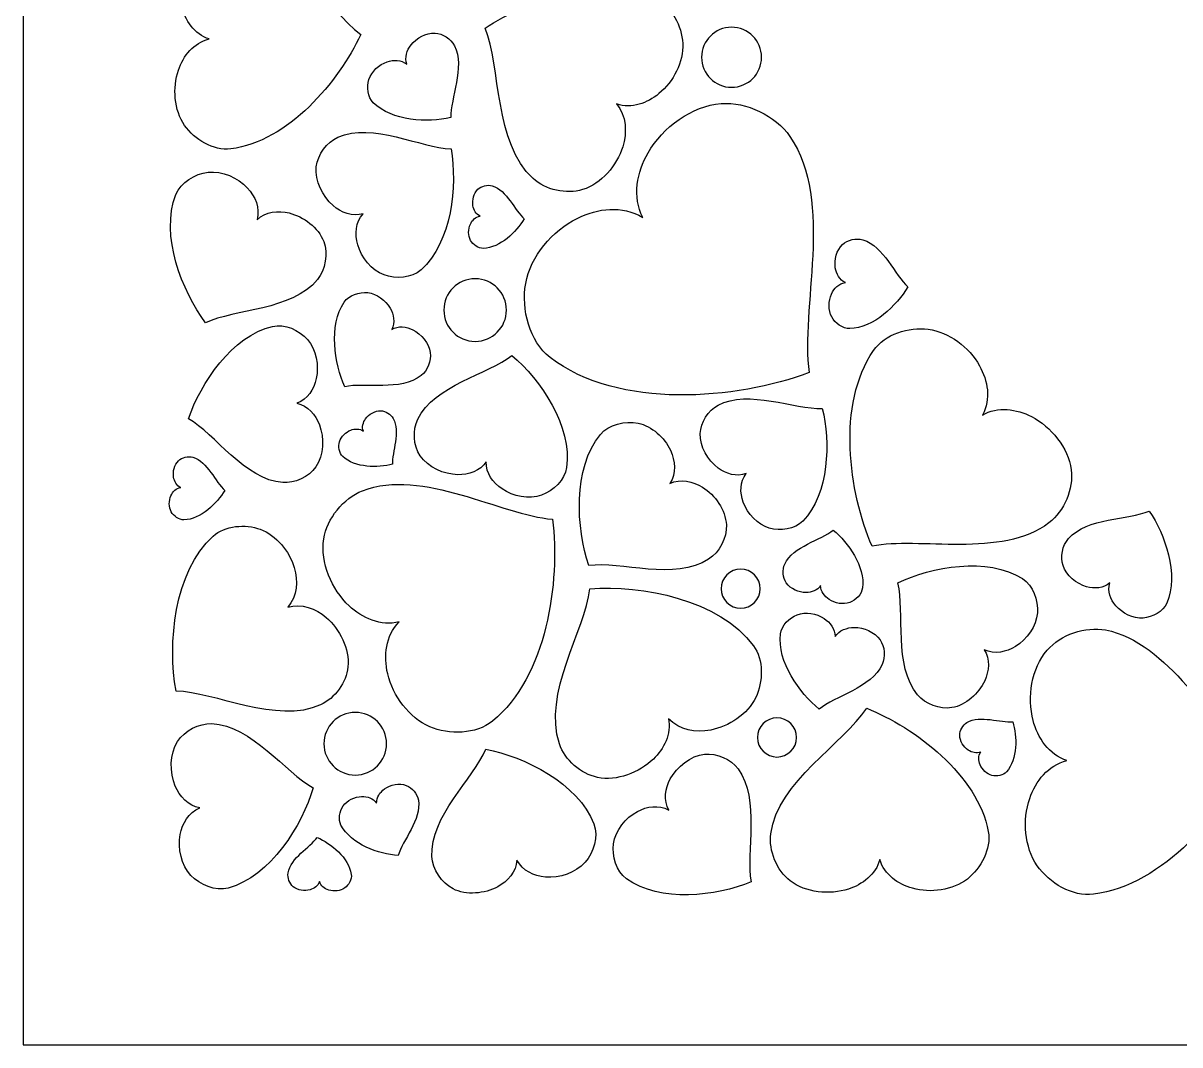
# Model space of a CAD drawing. Header units: millimetres. Extents: x -53 to 54, y -72 to 72.
# Drawn here: x -53.48 to -8.79, y -71.83 to -32.36 of the extents above; entities that cross this region are included whole.
import ezdxf

# ---------------------------------------------------------------- set-up
doc = ezdxf.new("R2010")
doc.units = ezdxf.units.MM
doc.header["$MEASUREMENT"] = 0
doc.layers.add('layer 1', color=7, linetype='Continuous')

msp = doc.modelspace()

# ---------------------------------------------------------------- linework, layer by layer
at = {"layer": 'layer 1', "lineweight": 30}
for points, knots in [([(-53.4818, 0.0166), (-53.4818, 0.0166), (53.7115, 0.0166), (53.7115, 0.0166), (53.7115, 0.0166), (53.7115, 0.0166), (53.7115, -71.8259), (53.7115, -71.8259), (53.7115, -71.8259), (53.7115, -71.8259), (-53.4818, -71.8259), (-53.4818, -71.8259), (-53.4818, -71.8259), (-53.4818, -71.8259), (-53.4818, 0.0166), (-53.4818, 0.0166)], [0, 0, 0, 0, 0.2, 0.2, 0.2, 0.2, 0.4, 0.4, 0.4, 0.4, 0.6, 0.6, 0.6, 0.6, 1, 1, 1, 1]), ([(-46.2964, -32.9752), (-46.9057, -33.1322), (-47.286, -33.6144), (-47.4818, -34.1796), (-47.4818, -34.1796), (-47.7146, -34.8562), (-47.6497, -35.7244), (-47.2433, -36.3114), (-47.2433, -36.3114), (-46.8644, -36.8614), (-46.1243, -37.3048), (-45.4628, -37.2223), (-45.4628, -37.2223), (-43.2498, -36.9453), (-41.282, -34.6219), (-40.4385, -32.8044), (-40.4385, -32.8044), (-41.7435, -31.841), (-43.0692, -29.2132), (-45.0659, -28.8315), (-45.0659, -28.8315), (-45.7094, -28.7087), (-46.4908, -28.9803), (-46.9222, -29.4721), (-46.9222, -29.4721), (-47.4211, -30.0425), (-47.5576, -30.9661), (-47.3699, -31.7006), (-47.3699, -31.7006), (-47.2323, -32.2379), (-46.8616, -32.803), (-46.2964, -32.9752)], [0, 0, 0, 0, 0.1111111, 0.1111111, 0.1111111, 0.1111111, 0.2222222, 0.2222222, 0.2222222, 0.2222222, 0.3333333, 0.3333333, 0.3333333, 0.3333333, 0.4444444, 0.4444444, 0.4444444, 0.4444444, 0.5555556, 0.5555556, 0.5555556, 0.5555556, 0.6666667, 0.6666667, 0.6666667, 0.6666667, 0.7777778, 0.7777778, 0.7777778, 0.7777778, 1, 1, 1, 1]), ([(-30.5594, -35.4859), (-29.9586, -35.6732), (-29.3825, -35.4626), (-28.9182, -35.0848), (-28.9182, -35.0848), (-28.364, -34.6315), (-27.9633, -33.8599), (-27.9989, -33.1459), (-27.9989, -33.1459), (-28.0335, -32.4806), (-28.4289, -31.7129), (-29.0354, -31.4346), (-29.0354, -31.4346), (-31.0638, -30.5071), (-33.9591, -31.4484), (-35.6319, -32.5522), (-35.6319, -32.5522), (-35.0283, -34.0568), (-35.2834, -36.9894), (-33.7841, -38.3632), (-33.7841, -38.3632), (-33.3015, -38.8055), (-32.494, -38.9876), (-31.8685, -38.7946), (-31.8685, -38.7946), (-31.145, -38.5713), (-30.5428, -37.859), (-30.3166, -37.1355), (-30.3166, -37.1355), (-30.1515, -36.6049), (-30.1695, -35.9297), (-30.5594, -35.4859)], [0, 0, 0, 0, 0.1111111, 0.1111111, 0.1111111, 0.1111111, 0.2222222, 0.2222222, 0.2222222, 0.2222222, 0.3333333, 0.3333333, 0.3333333, 0.3333333, 0.4444444, 0.4444444, 0.4444444, 0.4444444, 0.5555556, 0.5555556, 0.5555556, 0.5555556, 0.6666667, 0.6666667, 0.6666667, 0.6666667, 0.7777778, 0.7777778, 0.7777778, 0.7777778, 1, 1, 1, 1]), ([(-24.9534, -33.6821), (-24.9534, -34.3214), (-25.473, -34.841), (-26.1126, -34.841), (-26.1126, -34.841), (-26.7532, -34.841), (-27.2715, -34.3214), (-27.2715, -33.6821), (-27.2715, -33.6821), (-27.2715, -33.0411), (-26.7532, -32.5219), (-26.1126, -32.5219), (-26.1126, -32.5219), (-25.473, -32.5219), (-24.9534, -33.0411), (-24.9534, -33.6821)], [0, 0, 0, 0, 0.2, 0.2, 0.2, 0.2, 0.4, 0.4, 0.4, 0.4, 0.6, 0.6, 0.6, 0.6, 1, 1, 1, 1]), ([(-38.6567, -33.9496), (-38.8828, -33.7746), (-39.1625, -33.7718), (-39.4215, -33.8585), (-39.4215, -33.8585), (-39.7288, -33.9633), (-40.0237, -34.2279), (-40.1228, -34.5394), (-40.1228, -34.5394), (-40.2138, -34.8287), (-40.1683, -35.2185), (-39.9535, -35.4351), (-39.9535, -35.4351), (-39.237, -36.1544), (-37.852, -36.2151), (-36.9616, -36.0108), (-36.9616, -36.0108), (-36.9781, -35.2725), (-36.401, -34.0624), (-36.8212, -33.2369), (-36.8212, -33.2369), (-36.9563, -32.9709), (-37.2717, -32.7642), (-37.5694, -32.7466), (-37.5694, -32.7466), (-37.9141, -32.7272), (-38.2845, -32.9353), (-38.4969, -33.2066), (-38.4969, -33.2066), (-38.6524, -33.4066), (-38.7519, -33.6987), (-38.6567, -33.9496)], [0, 0, 0, 0, 0.1111111, 0.1111111, 0.1111111, 0.1111111, 0.2222222, 0.2222222, 0.2222222, 0.2222222, 0.3333333, 0.3333333, 0.3333333, 0.3333333, 0.4444444, 0.4444444, 0.4444444, 0.4444444, 0.5555556, 0.5555556, 0.5555556, 0.5555556, 0.6666667, 0.6666667, 0.6666667, 0.6666667, 0.7777778, 0.7777778, 0.7777778, 0.7777778, 1, 1, 1, 1]), ([(-29.5409, -39.8653), (-30.3569, -39.3911), (-31.2691, -39.5044), (-32.0738, -39.9027), (-32.0738, -39.9027), (-33.0359, -40.3765), (-33.8818, -41.3702), (-34.0677, -42.4257), (-34.0677, -42.4257), (-34.2413, -43.4111), (-33.9203, -44.6666), (-33.1265, -45.2755), (-33.1265, -45.2755), (-30.4754, -47.3124), (-25.9277, -46.9071), (-23.1112, -45.8572), (-23.1112, -45.8572), (-23.4886, -43.4537), (-22.1311, -39.2536), (-23.8608, -36.7414), (-23.8608, -36.7414), (-24.4175, -35.9339), (-25.5365, -35.3977), (-26.5162, -35.4693), (-26.5162, -35.4693), (-27.6489, -35.5522), (-28.7679, -36.3925), (-29.3412, -37.374), (-29.3412, -37.374), (-29.7614, -38.0933), (-29.9614, -39.0867), (-29.5409, -39.8653)], [0, 0, 0, 0, 0.1111111, 0.1111111, 0.1111111, 0.1111111, 0.2222222, 0.2222222, 0.2222222, 0.2222222, 0.3333333, 0.3333333, 0.3333333, 0.3333333, 0.4444444, 0.4444444, 0.4444444, 0.4444444, 0.5555556, 0.5555556, 0.5555556, 0.5555556, 0.6666667, 0.6666667, 0.6666667, 0.6666667, 0.7777778, 0.7777778, 0.7777778, 0.7777778, 1, 1, 1, 1]), ([(-40.3475, -39.7249), (-40.6439, -40.0678), (-40.6714, -40.5087), (-40.5543, -40.9236), (-40.5543, -40.9236), (-40.4149, -41.4196), (-40.0209, -41.9061), (-39.5386, -42.0881), (-39.5386, -42.0881), (-39.0895, -42.2575), (-38.4693, -42.2162), (-38.1109, -41.8952), (-38.1109, -41.8952), (-36.915, -40.8245), (-36.704, -38.6415), (-36.9506, -37.2194), (-36.9506, -37.2194), (-38.1194, -37.1852), (-39.9824, -36.1735), (-41.3205, -36.7675), (-41.3205, -36.7675), (-41.7519, -36.9577), (-42.1033, -37.4399), (-42.1555, -37.9084), (-42.1555, -37.9084), (-42.2176, -38.4499), (-41.9184, -39.0535), (-41.5064, -39.4106), (-41.5064, -39.4106), (-41.2048, -39.6723), (-40.7529, -39.8543), (-40.3475, -39.7249)], [0, 0, 0, 0, 0.1111111, 0.1111111, 0.1111111, 0.1111111, 0.2222222, 0.2222222, 0.2222222, 0.2222222, 0.3333333, 0.3333333, 0.3333333, 0.3333333, 0.4444444, 0.4444444, 0.4444444, 0.4444444, 0.5555556, 0.5555556, 0.5555556, 0.5555556, 0.6666667, 0.6666667, 0.6666667, 0.6666667, 0.7777778, 0.7777778, 0.7777778, 0.7777778, 1, 1, 1, 1]), ([(-44.4405, -39.9549), (-44.3272, -39.492), (-44.5121, -39.0634), (-44.8207, -38.7297), (-44.8207, -38.7297), (-45.1887, -38.3303), (-45.7937, -38.0615), (-46.3324, -38.1222), (-46.3324, -38.1222), (-46.8369, -38.1772), (-47.4003, -38.5134), (-47.5823, -38.9862), (-47.5823, -38.9862), (-48.194, -40.5666), (-47.3466, -42.7178), (-46.4329, -43.9374), (-46.4329, -43.9374), (-45.3196, -43.4096), (-43.0844, -43.4689), (-42.11, -42.2702), (-42.11, -42.2702), (-41.7971, -41.8828), (-41.6965, -41.2626), (-41.8715, -40.797), (-41.8715, -40.797), (-42.0744, -40.2579), (-42.642, -39.8349), (-43.2015, -39.6959), (-43.2015, -39.6959), (-43.6107, -39.5954), (-44.1219, -39.6395), (-44.4405, -39.9549)], [0, 0, 0, 0, 0.1111111, 0.1111111, 0.1111111, 0.1111111, 0.2222222, 0.2222222, 0.2222222, 0.2222222, 0.3333333, 0.3333333, 0.3333333, 0.3333333, 0.4444444, 0.4444444, 0.4444444, 0.4444444, 0.5555556, 0.5555556, 0.5555556, 0.5555556, 0.6666667, 0.6666667, 0.6666667, 0.6666667, 0.7777778, 0.7777778, 0.7777778, 0.7777778, 1, 1, 1, 1]), ([(-35.8288, -39.8131), (-36.0094, -39.842), (-36.1336, -39.9715), (-36.2052, -40.1299), (-36.2052, -40.1299), (-36.2906, -40.3186), (-36.2962, -40.5708), (-36.1943, -40.7529), (-36.1943, -40.7529), (-36.1004, -40.9222), (-35.8979, -41.0711), (-35.7036, -41.0644), (-35.7036, -41.0644), (-35.0559, -41.045), (-34.4233, -40.4262), (-34.1298, -39.9231), (-34.1298, -39.9231), (-34.4812, -39.6092), (-34.7927, -38.8126), (-35.3603, -38.6471), (-35.3603, -38.6471), (-35.5423, -38.5949), (-35.7766, -38.6514), (-35.9145, -38.7823), (-35.9145, -38.7823), (-36.0743, -38.9339), (-36.1389, -39.1971), (-36.1047, -39.4148), (-36.1047, -39.4148), (-36.0796, -39.5746), (-35.9875, -39.7482), (-35.8288, -39.8131)], [0, 0, 0, 0, 0.1111111, 0.1111111, 0.1111111, 0.1111111, 0.2222222, 0.2222222, 0.2222222, 0.2222222, 0.3333333, 0.3333333, 0.3333333, 0.3333333, 0.4444444, 0.4444444, 0.4444444, 0.4444444, 0.5555556, 0.5555556, 0.5555556, 0.5555556, 0.6666667, 0.6666667, 0.6666667, 0.6666667, 0.7777778, 0.7777778, 0.7777778, 0.7777778, 1, 1, 1, 1]), ([(-21.7166, -42.3816), (-21.9727, -42.4201), (-22.1491, -42.6021), (-22.2525, -42.8269), (-22.2525, -42.8269), (-22.3767, -43.0943), (-22.3862, -43.4537), (-22.2444, -43.7116), (-22.2444, -43.7116), (-22.1107, -43.9526), (-21.8253, -44.1663), (-21.5498, -44.1593), (-21.5498, -44.1593), (-20.6304, -44.1374), (-19.7266, -43.265), (-19.3036, -42.5538), (-19.3036, -42.5538), (-19.7996, -42.1047), (-20.235, -40.9705), (-21.04, -40.7306), (-21.04, -40.7306), (-21.2989, -40.6537), (-21.6309, -40.7321), (-21.8281, -40.9169), (-21.8281, -40.9169), (-22.0567, -41.1303), (-22.1505, -41.5039), (-22.105, -41.8126), (-22.105, -41.8126), (-22.0705, -42.0398), (-21.941, -42.2864), (-21.7166, -42.3816)], [0, 0, 0, 0, 0.1111111, 0.1111111, 0.1111111, 0.1111111, 0.2222222, 0.2222222, 0.2222222, 0.2222222, 0.3333333, 0.3333333, 0.3333333, 0.3333333, 0.4444444, 0.4444444, 0.4444444, 0.4444444, 0.5555556, 0.5555556, 0.5555556, 0.5555556, 0.6666667, 0.6666667, 0.6666667, 0.6666667, 0.7777778, 0.7777778, 0.7777778, 0.7777778, 1, 1, 1, 1]), ([(-34.8107, -43.4456), (-34.8107, -44.1138), (-35.3508, -44.6553), (-36.0193, -44.6553), (-36.0193, -44.6553), (-36.6875, -44.6553), (-37.229, -44.1138), (-37.229, -43.4456), (-37.229, -43.4456), (-37.229, -42.7771), (-36.6875, -42.2356), (-36.0193, -42.2356), (-36.0193, -42.2356), (-35.3508, -42.2356), (-34.8107, -42.7771), (-34.8107, -43.4456)], [0, 0, 0, 0, 0.2, 0.2, 0.2, 0.2, 0.4, 0.4, 0.4, 0.4, 0.6, 0.6, 0.6, 0.6, 1, 1, 1, 1]), ([(-39.2437, -44.1939), (-39.1061, -43.918), (-39.1611, -43.6245), (-39.3072, -43.3698), (-39.3072, -43.3698), (-39.4808, -43.0678), (-39.8212, -42.8131), (-40.1683, -42.7729), (-40.1683, -42.7729), (-40.4922, -42.7372), (-40.8947, -42.8667), (-41.0764, -43.1384), (-41.0764, -43.1384), (-41.6842, -44.0422), (-41.4595, -45.5125), (-41.0601, -46.4068), (-41.0601, -46.4068), (-40.2868, -46.2361), (-38.8923, -46.5917), (-38.1109, -45.9768), (-38.1109, -45.9768), (-37.8587, -45.78), (-37.7073, -45.405), (-37.7514, -45.0882), (-37.7514, -45.0882), (-37.8008, -44.7202), (-38.0972, -44.3741), (-38.4281, -44.2076), (-38.4281, -44.2076), (-38.6704, -44.0849), (-38.9985, -44.0408), (-39.2437, -44.1939)], [0, 0, 0, 0, 0.1111111, 0.1111111, 0.1111111, 0.1111111, 0.2222222, 0.2222222, 0.2222222, 0.2222222, 0.3333333, 0.3333333, 0.3333333, 0.3333333, 0.4444444, 0.4444444, 0.4444444, 0.4444444, 0.5555556, 0.5555556, 0.5555556, 0.5555556, 0.6666667, 0.6666667, 0.6666667, 0.6666667, 0.7777778, 0.7777778, 0.7777778, 0.7777778, 1, 1, 1, 1]), ([(-42.9094, -47.0464), (-42.4864, -46.8838), (-42.2532, -46.5088), (-42.1583, -46.0886), (-42.1583, -46.0886), (-42.0465, -45.5856), (-42.1626, -44.9696), (-42.5002, -44.5809), (-42.5002, -44.5809), (-42.8156, -44.22), (-43.3821, -43.961), (-43.8492, -44.0739), (-43.8492, -44.0739), (-45.4106, -44.45), (-46.6316, -46.2717), (-47.0877, -47.6416), (-47.0877, -47.6416), (-46.0759, -48.2258), (-44.9142, -49.9995), (-43.4551, -50.111), (-43.4551, -50.111), (-42.9852, -50.147), (-42.4462, -49.8905), (-42.1788, -49.5021), (-42.1788, -49.5021), (-41.8676, -49.0541), (-41.844, -48.3817), (-42.0384, -47.8719), (-42.0384, -47.8719), (-42.1802, -47.4983), (-42.4917, -47.1233), (-42.9094, -47.0464)], [0, 0, 0, 0, 0.1111111, 0.1111111, 0.1111111, 0.1111111, 0.2222222, 0.2222222, 0.2222222, 0.2222222, 0.3333333, 0.3333333, 0.3333333, 0.3333333, 0.4444444, 0.4444444, 0.4444444, 0.4444444, 0.5555556, 0.5555556, 0.5555556, 0.5555556, 0.6666667, 0.6666667, 0.6666667, 0.6666667, 0.7777778, 0.7777778, 0.7777778, 0.7777778, 1, 1, 1, 1]), ([(-16.4165, -47.4997), (-16.0898, -46.8686), (-16.2098, -46.1849), (-16.5393, -45.5937), (-16.5393, -45.5937), (-16.9333, -44.8871), (-17.7133, -44.2874), (-18.5152, -44.1868), (-18.5152, -44.1868), (-19.2634, -44.0933), (-20.1979, -44.3812), (-20.6265, -45.0028), (-20.6265, -45.0028), (-22.0609, -47.0768), (-21.5843, -50.486), (-20.6872, -52.5681), (-20.6872, -52.5681), (-18.8916, -52.1935), (-15.6764, -53.0574), (-13.8507, -51.6615), (-13.8507, -51.6615), (-13.2623, -51.2106), (-12.8997, -50.3481), (-12.9907, -49.6136), (-12.9907, -49.6136), (-13.0969, -48.7634), (-13.7721, -47.9517), (-14.5312, -47.5562), (-14.5312, -47.5562), (-15.0893, -47.2669), (-15.8461, -47.1537), (-16.4165, -47.4997)], [0, 0, 0, 0, 0.1111111, 0.1111111, 0.1111111, 0.1111111, 0.2222222, 0.2222222, 0.2222222, 0.2222222, 0.3333333, 0.3333333, 0.3333333, 0.3333333, 0.4444444, 0.4444444, 0.4444444, 0.4444444, 0.5555556, 0.5555556, 0.5555556, 0.5555556, 0.6666667, 0.6666667, 0.6666667, 0.6666667, 0.7777778, 0.7777778, 0.7777778, 0.7777778, 1, 1, 1, 1]), ([(-35.5935, -49.3021), (-35.5988, -49.7554), (-35.337, -50.1096), (-34.9814, -50.3537), (-34.9814, -50.3537), (-34.5556, -50.6444), (-33.9411, -50.7644), (-33.4546, -50.5933), (-33.4546, -50.5933), (-33.0013, -50.4349), (-32.5518, -50.0048), (-32.4845, -49.5296), (-32.4845, -49.5296), (-32.2559, -47.9393), (-33.4959, -46.1313), (-34.5997, -45.1996), (-34.5997, -45.1996), (-35.5162, -45.9232), (-37.5941, -46.3448), (-38.2379, -47.6596), (-38.2379, -47.6596), (-38.4457, -48.0839), (-38.4058, -48.678), (-38.1455, -49.0721), (-38.1455, -49.0721), (-37.8435, -49.5254), (-37.229, -49.797), (-36.6832, -49.8051), (-36.6832, -49.8051), (-36.2825, -49.8122), (-35.8193, -49.6619), (-35.5935, -49.3021)], [0, 0, 0, 0, 0.1111111, 0.1111111, 0.1111111, 0.1111111, 0.2222222, 0.2222222, 0.2222222, 0.2222222, 0.3333333, 0.3333333, 0.3333333, 0.3333333, 0.4444444, 0.4444444, 0.4444444, 0.4444444, 0.5555556, 0.5555556, 0.5555556, 0.5555556, 0.6666667, 0.6666667, 0.6666667, 0.6666667, 0.7777778, 0.7777778, 0.7777778, 0.7777778, 1, 1, 1, 1]), ([(-25.5503, -49.7596), (-25.7983, -50.093), (-25.794, -50.4984), (-25.6603, -50.8691), (-25.6603, -50.8691), (-25.4991, -51.314), (-25.1065, -51.7331), (-24.6546, -51.8668), (-24.6546, -51.8668), (-24.2312, -51.992), (-23.6664, -51.9137), (-23.3606, -51.5966), (-23.3606, -51.5966), (-22.3379, -50.5368), (-22.2909, -48.5263), (-22.6109, -47.2433), (-22.6109, -47.2433), (-23.6816, -47.2888), (-25.4522, -46.4883), (-26.6361, -47.1195), (-26.6361, -47.1195), (-27.0178, -47.3234), (-27.3071, -47.7862), (-27.3237, -48.2191), (-27.3237, -48.2191), (-27.3445, -48.7179), (-27.0316, -49.2499), (-26.6305, -49.5487), (-26.6305, -49.5487), (-26.337, -49.7681), (-25.9126, -49.9043), (-25.5503, -49.7596)], [0, 0, 0, 0, 0.1111111, 0.1111111, 0.1111111, 0.1111111, 0.2222222, 0.2222222, 0.2222222, 0.2222222, 0.3333333, 0.3333333, 0.3333333, 0.3333333, 0.4444444, 0.4444444, 0.4444444, 0.4444444, 0.5555556, 0.5555556, 0.5555556, 0.5555556, 0.6666667, 0.6666667, 0.6666667, 0.6666667, 0.7777778, 0.7777778, 0.7777778, 0.7777778, 1, 1, 1, 1]), ([(-40.338, -48.1238), (-40.4869, -48.018), (-40.6647, -48.0219), (-40.827, -48.0839), (-40.827, -48.0839), (-41.0213, -48.157), (-41.2034, -48.3319), (-41.2598, -48.532), (-41.2598, -48.532), (-41.312, -48.7193), (-41.2736, -48.9673), (-41.1332, -49.0996), (-41.1332, -49.0996), (-40.6604, -49.5434), (-39.7757, -49.5515), (-39.2119, -49.4026), (-39.2119, -49.4026), (-39.2384, -48.9313), (-38.898, -48.1474), (-39.183, -47.6306), (-39.183, -47.6306), (-39.2754, -47.4638), (-39.4808, -47.3385), (-39.6709, -47.3343), (-39.6709, -47.3343), (-39.8914, -47.3286), (-40.1228, -47.4694), (-40.2526, -47.6472), (-40.2526, -47.6472), (-40.3475, -47.7781), (-40.404, -47.9668), (-40.338, -48.1238)], [0, 0, 0, 0, 0.1111111, 0.1111111, 0.1111111, 0.1111111, 0.2222222, 0.2222222, 0.2222222, 0.2222222, 0.3333333, 0.3333333, 0.3333333, 0.3333333, 0.4444444, 0.4444444, 0.4444444, 0.4444444, 0.5555556, 0.5555556, 0.5555556, 0.5555556, 0.6666667, 0.6666667, 0.6666667, 0.6666667, 0.7777778, 0.7777778, 0.7777778, 0.7777778, 1, 1, 1, 1]), ([(-28.4949, -50.1456), (-28.243, -49.7402), (-28.2871, -49.276), (-28.4758, -48.8625), (-28.4758, -48.8625), (-28.7016, -48.3693), (-29.1923, -47.9255), (-29.7243, -47.8151), (-29.7243, -47.8151), (-30.2203, -47.7132), (-30.861, -47.8568), (-31.1809, -48.2494), (-31.1809, -48.2494), (-32.253, -49.5614), (-32.1151, -51.8707), (-31.6258, -53.3121), (-31.6258, -53.3121), (-30.4038, -53.1565), (-28.2966, -53.9076), (-26.9984, -53.0698), (-26.9984, -53.0698), (-26.5811, -52.7995), (-26.2929, -52.24), (-26.3151, -51.744), (-26.3151, -51.744), (-26.3398, -51.1693), (-26.749, -50.5894), (-27.2369, -50.2846), (-27.2369, -50.2846), (-27.5953, -50.0616), (-28.0956, -49.9445), (-28.4949, -50.1456)], [0, 0, 0, 0, 0.1111111, 0.1111111, 0.1111111, 0.1111111, 0.2222222, 0.2222222, 0.2222222, 0.2222222, 0.3333333, 0.3333333, 0.3333333, 0.3333333, 0.4444444, 0.4444444, 0.4444444, 0.4444444, 0.5555556, 0.5555556, 0.5555556, 0.5555556, 0.6666667, 0.6666667, 0.6666667, 0.6666667, 0.7777778, 0.7777778, 0.7777778, 0.7777778, 1, 1, 1, 1]), ([(-47.395, -50.2983), (-47.5752, -50.3273), (-47.698, -50.4557), (-47.771, -50.6141), (-47.771, -50.6141), (-47.8564, -50.8042), (-47.862, -51.0565), (-47.7601, -51.2381), (-47.7601, -51.2381), (-47.6648, -51.4064), (-47.4638, -51.5553), (-47.2694, -51.5496), (-47.2694, -51.5496), (-46.6217, -51.5306), (-45.9891, -50.9118), (-45.6942, -50.4088), (-45.6942, -50.4088), (-46.0456, -50.0944), (-46.3585, -49.2979), (-46.9251, -49.1328), (-46.9251, -49.1328), (-47.1082, -49.0802), (-47.3424, -49.1366), (-47.4803, -49.2679), (-47.4803, -49.2679), (-47.6401, -49.4192), (-47.7051, -49.6824), (-47.6705, -49.9004), (-47.6705, -49.9004), (-47.6458, -50.0588), (-47.5534, -50.2324), (-47.395, -50.2983)], [0, 0, 0, 0, 0.1111111, 0.1111111, 0.1111111, 0.1111111, 0.2222222, 0.2222222, 0.2222222, 0.2222222, 0.3333333, 0.3333333, 0.3333333, 0.3333333, 0.4444444, 0.4444444, 0.4444444, 0.4444444, 0.5555556, 0.5555556, 0.5555556, 0.5555556, 0.6666667, 0.6666667, 0.6666667, 0.6666667, 0.7777778, 0.7777778, 0.7777778, 0.7777778, 1, 1, 1, 1]), ([(-38.9572, -55.4895), (-39.4822, -56.0461), (-39.5622, -56.7877), (-39.3982, -57.4975), (-39.3982, -57.4975), (-39.201, -58.3448), (-38.5727, -59.1964), (-37.7733, -59.5397), (-37.7733, -59.5397), (-37.0279, -59.8593), (-35.9763, -59.8385), (-35.3494, -59.3245), (-35.3494, -59.3245), (-33.2479, -57.6075), (-32.7258, -53.9408), (-33.033, -51.5221), (-33.033, -51.5221), (-35.0008, -51.3747), (-38.0668, -49.524), (-40.3708, -50.4239), (-40.3708, -50.4239), (-41.1123, -50.7146), (-41.7435, -51.4988), (-41.8691, -52.2855), (-41.8691, -52.2855), (-42.0137, -53.1964), (-41.5561, -54.2357), (-40.889, -54.8707), (-40.889, -54.8707), (-40.3987, -55.3353), (-39.6504, -55.6771), (-38.9572, -55.4895)], [0, 0, 0, 0, 0.1111111, 0.1111111, 0.1111111, 0.1111111, 0.2222222, 0.2222222, 0.2222222, 0.2222222, 0.3333333, 0.3333333, 0.3333333, 0.3333333, 0.4444444, 0.4444444, 0.4444444, 0.4444444, 0.5555556, 0.5555556, 0.5555556, 0.5555556, 0.6666667, 0.6666667, 0.6666667, 0.6666667, 0.7777778, 0.7777778, 0.7777778, 0.7777778, 1, 1, 1, 1]), ([(-11.5065, -53.9834), (-11.6018, -54.3101), (-11.4818, -54.6199), (-11.2709, -54.8654), (-11.2709, -54.8654), (-11.0215, -55.1603), (-10.5999, -55.3685), (-10.214, -55.3406), (-10.214, -55.3406), (-9.8545, -55.3145), (-9.4449, -55.0912), (-9.3017, -54.7606), (-9.3017, -54.7606), (-8.8237, -53.6554), (-9.3652, -52.1024), (-9.9797, -51.2106), (-9.9797, -51.2106), (-10.7858, -51.5539), (-12.3733, -51.4491), (-13.0983, -52.2746), (-13.0983, -52.2746), (-13.3325, -52.5392), (-13.4207, -52.9787), (-13.3092, -53.3135), (-13.3092, -53.3135), (-13.1808, -53.7023), (-12.7882, -54.0191), (-12.3955, -54.1337), (-12.3955, -54.1337), (-12.1073, -54.2177), (-11.7422, -54.1997), (-11.5065, -53.9834)], [0, 0, 0, 0, 0.1111111, 0.1111111, 0.1111111, 0.1111111, 0.2222222, 0.2222222, 0.2222222, 0.2222222, 0.3333333, 0.3333333, 0.3333333, 0.3333333, 0.4444444, 0.4444444, 0.4444444, 0.4444444, 0.5555556, 0.5555556, 0.5555556, 0.5555556, 0.6666667, 0.6666667, 0.6666667, 0.6666667, 0.7777778, 0.7777778, 0.7777778, 0.7777778, 1, 1, 1, 1]), ([(-43.2622, -54.9247), (-42.8872, -54.4837), (-42.8582, -53.9199), (-43.0114, -53.3908), (-43.0114, -53.3908), (-43.1944, -52.7583), (-43.7031, -52.1409), (-44.3205, -51.9137), (-44.3205, -51.9137), (-44.8966, -51.7027), (-45.6889, -51.762), (-46.1423, -52.1755), (-46.1423, -52.1755), (-47.6596, -53.5576), (-47.9047, -56.3467), (-47.5738, -58.1614), (-47.5738, -58.1614), (-46.083, -58.1931), (-43.6922, -59.4653), (-41.9886, -58.692), (-41.9886, -58.692), (-41.4404, -58.444), (-40.9952, -57.8252), (-40.9331, -57.2258), (-40.9331, -57.2258), (-40.8615, -56.5326), (-41.2475, -55.7664), (-41.778, -55.3145), (-41.778, -55.3145), (-42.1679, -54.9825), (-42.7468, -54.755), (-43.2622, -54.9247)], [0, 0, 0, 0, 0.1111111, 0.1111111, 0.1111111, 0.1111111, 0.2222222, 0.2222222, 0.2222222, 0.2222222, 0.3333333, 0.3333333, 0.3333333, 0.3333333, 0.4444444, 0.4444444, 0.4444444, 0.4444444, 0.5555556, 0.5555556, 0.5555556, 0.5555556, 0.6666667, 0.6666667, 0.6666667, 0.6666667, 0.7777778, 0.7777778, 0.7777778, 0.7777778, 1, 1, 1, 1]), ([(-22.6716, -54.0854), (-22.6702, -54.3211), (-22.5308, -54.5027), (-22.3449, -54.6269), (-22.3449, -54.6269), (-22.1216, -54.7744), (-21.8006, -54.8322), (-21.5498, -54.7398), (-21.5498, -54.7398), (-21.3155, -54.653), (-21.0855, -54.4258), (-21.0538, -54.1789), (-21.0538, -54.1789), (-20.9476, -53.3509), (-21.6076, -52.4206), (-22.1879, -51.9465), (-22.1879, -51.9465), (-22.6578, -52.3296), (-23.7338, -52.5653), (-24.0577, -53.2543), (-24.0577, -53.2543), (-24.1624, -53.4747), (-24.1377, -53.7834), (-23.9984, -53.9863), (-23.9984, -53.9863), (-23.8386, -54.2205), (-23.5161, -54.3553), (-23.2336, -54.3553), (-23.2336, -54.3553), (-23.0258, -54.3553), (-22.7859, -54.2741), (-22.6716, -54.0854)], [0, 0, 0, 0, 0.1111111, 0.1111111, 0.1111111, 0.1111111, 0.2222222, 0.2222222, 0.2222222, 0.2222222, 0.3333333, 0.3333333, 0.3333333, 0.3333333, 0.4444444, 0.4444444, 0.4444444, 0.4444444, 0.5555556, 0.5555556, 0.5555556, 0.5555556, 0.6666667, 0.6666667, 0.6666667, 0.6666667, 0.7777778, 0.7777778, 0.7777778, 0.7777778, 1, 1, 1, 1]), ([(-16.3505, -56.5644), (-15.9399, -56.7559), (-15.5084, -56.661), (-15.1405, -56.4349), (-15.1405, -56.4349), (-14.7023, -56.1647), (-14.3411, -55.6521), (-14.2998, -55.1395), (-14.2998, -55.1395), (-14.26, -54.6601), (-14.4695, -54.0745), (-14.8759, -53.818), (-14.8759, -53.818), (-16.2348, -52.9622), (-18.3913, -53.3576), (-19.6906, -53.9849), (-19.6906, -53.9849), (-19.4042, -55.1176), (-19.8656, -57.186), (-18.9286, -58.3103), (-18.9286, -58.3103), (-18.627, -58.6729), (-18.0675, -58.8797), (-17.6018, -58.801), (-17.6018, -58.801), (-17.0642, -58.7114), (-16.5654, -58.2595), (-16.3354, -57.7659), (-16.3354, -57.7659), (-16.1657, -57.4022), (-16.1149, -56.9186), (-16.3505, -56.5644)], [0, 0, 0, 0, 0.1111111, 0.1111111, 0.1111111, 0.1111111, 0.2222222, 0.2222222, 0.2222222, 0.2222222, 0.3333333, 0.3333333, 0.3333333, 0.3333333, 0.4444444, 0.4444444, 0.4444444, 0.4444444, 0.5555556, 0.5555556, 0.5555556, 0.5555556, 0.6666667, 0.6666667, 0.6666667, 0.6666667, 0.7777778, 0.7777778, 0.7777778, 0.7777778, 1, 1, 1, 1]), ([(-25.0059, -54.2068), (-25.0059, -54.6241), (-25.3449, -54.9631), (-25.7623, -54.9631), (-25.7623, -54.9631), (-26.18, -54.9631), (-26.5176, -54.6241), (-26.5176, -54.2068), (-26.5176, -54.2068), (-26.5176, -53.7891), (-26.18, -53.4515), (-25.7623, -53.4515), (-25.7623, -53.4515), (-25.3449, -53.4515), (-25.0059, -53.7891), (-25.0059, -54.2068)], [0, 0, 0, 0, 0.2, 0.2, 0.2, 0.2, 0.4, 0.4, 0.4, 0.4, 0.6, 0.6, 0.6, 0.6, 1, 1, 1, 1]), ([(-28.5517, -59.2282), (-28.1146, -59.6801), (-27.5085, -59.7739), (-26.9201, -59.6649), (-26.9201, -59.6649), (-26.217, -59.5355), (-25.4938, -59.0532), (-25.1809, -58.4098), (-25.1809, -58.4098), (-24.8902, -57.8086), (-24.868, -56.9461), (-25.2663, -56.4102), (-25.2663, -56.4102), (-26.5962, -54.6199), (-29.5864, -54.0522), (-31.5845, -54.2135), (-31.5845, -54.2135), (-31.7803, -55.8232), (-33.4161, -58.2718), (-32.7642, -60.1969), (-32.7642, -60.1969), (-32.5547, -60.8171), (-31.9334, -61.3643), (-31.2924, -61.4966), (-31.2924, -61.4966), (-30.5512, -61.6507), (-29.6802, -61.3145), (-29.1331, -60.7896), (-29.1331, -60.7896), (-28.732, -60.4051), (-28.4233, -59.8043), (-28.5517, -59.2282)], [0, 0, 0, 0, 0.1111111, 0.1111111, 0.1111111, 0.1111111, 0.2222222, 0.2222222, 0.2222222, 0.2222222, 0.3333333, 0.3333333, 0.3333333, 0.3333333, 0.4444444, 0.4444444, 0.4444444, 0.4444444, 0.5555556, 0.5555556, 0.5555556, 0.5555556, 0.6666667, 0.6666667, 0.6666667, 0.6666667, 0.7777778, 0.7777778, 0.7777778, 0.7777778, 1, 1, 1, 1]), ([(-22.1121, -56.0599), (-22.1135, -55.7526), (-22.2966, -55.5145), (-22.5418, -55.3543), (-22.5418, -55.3543), (-22.8342, -55.1628), (-23.253, -55.0898), (-23.5796, -55.2125), (-23.5796, -55.2125), (-23.8855, -55.3268), (-24.1847, -55.6246), (-24.2245, -55.9484), (-24.2245, -55.9484), (-24.3568, -57.03), (-23.4915, -58.2401), (-22.7295, -58.856), (-22.7295, -58.856), (-22.1174, -58.353), (-20.7133, -58.039), (-20.2942, -57.1376), (-20.2942, -57.1376), (-20.1605, -56.8469), (-20.1951, -56.4444), (-20.3771, -56.1813), (-20.3771, -56.1813), (-20.5877, -55.8768), (-21.0097, -55.7018), (-21.379, -55.7032), (-21.379, -55.7032), (-21.6503, -55.7047), (-21.9632, -55.8119), (-22.1121, -56.0599)], [0, 0, 0, 0, 0.1111111, 0.1111111, 0.1111111, 0.1111111, 0.2222222, 0.2222222, 0.2222222, 0.2222222, 0.3333333, 0.3333333, 0.3333333, 0.3333333, 0.4444444, 0.4444444, 0.4444444, 0.4444444, 0.5555556, 0.5555556, 0.5555556, 0.5555556, 0.6666667, 0.6666667, 0.6666667, 0.6666667, 0.7777778, 0.7777778, 0.7777778, 0.7777778, 1, 1, 1, 1]), ([(-13.1561, -60.846), (-13.8977, -61.0376), (-14.3591, -61.6246), (-14.5962, -62.3122), (-14.5962, -62.3122), (-14.8787, -63.1349), (-14.8001, -64.1904), (-14.3041, -64.9058), (-14.3041, -64.9058), (-13.8423, -65.5726), (-12.9413, -66.113), (-12.1348, -66.0107), (-12.1348, -66.0107), (-9.4438, -65.6706), (-7.0541, -62.8413), (-6.0304, -60.6284), (-6.0304, -60.6284), (-7.6193, -59.4582), (-9.2357, -56.2627), (-11.6663, -55.8024), (-11.6663, -55.8024), (-12.4477, -55.6535), (-13.3999, -55.9844), (-13.9238, -56.5838), (-13.9238, -56.5838), (-14.5288, -57.2784), (-14.6939, -58.4027), (-14.4653, -59.2942), (-14.4653, -59.2942), (-14.2956, -59.9503), (-13.8437, -60.6365), (-13.1561, -60.846)], [0, 0, 0, 0, 0.1111111, 0.1111111, 0.1111111, 0.1111111, 0.2222222, 0.2222222, 0.2222222, 0.2222222, 0.3333333, 0.3333333, 0.3333333, 0.3333333, 0.4444444, 0.4444444, 0.4444444, 0.4444444, 0.5555556, 0.5555556, 0.5555556, 0.5555556, 0.6666667, 0.6666667, 0.6666667, 0.6666667, 0.7777778, 0.7777778, 0.7777778, 0.7777778, 1, 1, 1, 1]), ([(-39.4423, -60.1941), (-39.4423, -60.8626), (-39.9838, -61.4041), (-40.652, -61.4041), (-40.652, -61.4041), (-41.3205, -61.4041), (-41.862, -60.8626), (-41.862, -60.1941), (-41.862, -60.1941), (-41.862, -59.5274), (-41.3205, -58.9855), (-40.652, -58.9855), (-40.652, -58.9855), (-39.9838, -58.9855), (-39.4423, -59.5274), (-39.4423, -60.1941)], [0, 0, 0, 0, 0.2, 0.2, 0.2, 0.2, 0.4, 0.4, 0.4, 0.4, 0.6, 0.6, 0.6, 0.6, 1, 1, 1, 1]), ([(-20.3895, -64.6659), (-20.1979, -65.2653), (-19.6949, -65.6166), (-19.1188, -65.7793), (-19.1188, -65.7793), (-18.4312, -65.9737), (-17.5687, -65.8608), (-17.0035, -65.4212), (-17.0035, -65.4212), (-16.4786, -65.0116), (-16.0761, -64.2468), (-16.196, -63.591), (-16.196, -63.591), (-16.5985, -61.3971), (-19.0306, -59.5658), (-20.8939, -58.8271), (-20.8939, -58.8271), (-21.7812, -60.1846), (-24.3307, -61.6578), (-24.5967, -63.6735), (-24.5967, -63.6735), (-24.6821, -64.3212), (-24.3678, -65.0875), (-23.8509, -65.49), (-23.8509, -65.49), (-23.253, -65.9543), (-22.3241, -66.04), (-21.602, -65.8096), (-21.602, -65.8096), (-21.0714, -65.6417), (-20.5285, -65.2392), (-20.3895, -64.6659)], [0, 0, 0, 0, 0.1111111, 0.1111111, 0.1111111, 0.1111111, 0.2222222, 0.2222222, 0.2222222, 0.2222222, 0.3333333, 0.3333333, 0.3333333, 0.3333333, 0.4444444, 0.4444444, 0.4444444, 0.4444444, 0.5555556, 0.5555556, 0.5555556, 0.5555556, 0.6666667, 0.6666667, 0.6666667, 0.6666667, 0.7777778, 0.7777778, 0.7777778, 0.7777778, 1, 1, 1, 1]), ([(-46.6563, -62.6706), (-47.0972, -62.8551), (-47.3286, -63.2604), (-47.4126, -63.7067), (-47.4126, -63.7067), (-47.5135, -64.2401), (-47.3699, -64.885), (-46.9995, -65.2833), (-46.9995, -65.2833), (-46.6534, -65.6526), (-46.047, -65.9049), (-45.5595, -65.7698), (-45.5595, -65.7698), (-43.9265, -65.3164), (-42.7055, -63.3525), (-42.2726, -61.8934), (-42.2726, -61.8934), (-43.3599, -61.3131), (-44.6472, -59.4843), (-46.1906, -59.4198), (-46.1906, -59.4198), (-46.6866, -59.3989), (-47.2447, -59.6886), (-47.5146, -60.1059), (-47.5146, -60.1059), (-47.8261, -60.5896), (-47.8261, -61.2994), (-47.6042, -61.8299), (-47.6042, -61.8299), (-47.4415, -62.2198), (-47.1, -62.6029), (-46.6563, -62.6706)], [0, 0, 0, 0, 0.1111111, 0.1111111, 0.1111111, 0.1111111, 0.2222222, 0.2222222, 0.2222222, 0.2222222, 0.3333333, 0.3333333, 0.3333333, 0.3333333, 0.4444444, 0.4444444, 0.4444444, 0.4444444, 0.5555556, 0.5555556, 0.5555556, 0.5555556, 0.6666667, 0.6666667, 0.6666667, 0.6666667, 0.7777778, 0.7777778, 0.7777778, 0.7777778, 1, 1, 1, 1]), ([(-23.6029, -59.9532), (-23.6029, -60.3691), (-23.9419, -60.7081), (-24.3596, -60.7081), (-24.3596, -60.7081), (-24.777, -60.7081), (-25.1146, -60.3691), (-25.1146, -59.9532), (-25.1146, -59.9532), (-25.1146, -59.5355), (-24.777, -59.1964), (-24.3596, -59.1964), (-24.3596, -59.1964), (-23.9419, -59.1964), (-23.6029, -59.5355), (-23.6029, -59.9532)], [0, 0, 0, 0, 0.2, 0.2, 0.2, 0.2, 0.4, 0.4, 0.4, 0.4, 0.6, 0.6, 0.6, 0.6, 1, 1, 1, 1]), ([(-16.4881, -60.5151), (-16.5915, -60.6668), (-16.5819, -60.8446), (-16.5142, -61.0058), (-16.5142, -61.0058), (-16.4359, -61.1974), (-16.2553, -61.3738), (-16.0528, -61.4235), (-16.0528, -61.4235), (-15.8655, -61.4701), (-15.6185, -61.4246), (-15.4905, -61.28), (-15.4905, -61.28), (-15.0604, -60.7935), (-15.0798, -59.9091), (-15.2453, -59.351), (-15.2453, -59.351), (-15.7152, -59.3922), (-16.5103, -59.0737), (-17.0187, -59.3757), (-17.0187, -59.3757), (-17.1813, -59.472), (-17.2998, -59.6815), (-17.2984, -59.8717), (-17.2984, -59.8717), (-17.2984, -60.0921), (-17.1496, -60.3197), (-16.9679, -60.4435), (-16.9679, -60.4435), (-16.8342, -60.5345), (-16.6454, -60.5857), (-16.4881, -60.5151)], [0, 0, 0, 0, 0.1111111, 0.1111111, 0.1111111, 0.1111111, 0.2222222, 0.2222222, 0.2222222, 0.2222222, 0.3333333, 0.3333333, 0.3333333, 0.3333333, 0.4444444, 0.4444444, 0.4444444, 0.4444444, 0.5555556, 0.5555556, 0.5555556, 0.5555556, 0.6666667, 0.6666667, 0.6666667, 0.6666667, 0.7777778, 0.7777778, 0.7777778, 0.7777778, 1, 1, 1, 1]), ([(-34.4053, -64.692), (-34.1781, -65.1125), (-33.7538, -65.3041), (-33.3004, -65.344), (-33.3004, -65.344), (-32.7586, -65.3909), (-32.1317, -65.1841), (-31.7719, -64.776), (-31.7719, -64.776), (-31.4385, -64.3943), (-31.2469, -63.7674), (-31.4304, -63.2947), (-31.4304, -63.2947), (-32.0421, -61.7156), (-34.1161, -60.6929), (-35.6125, -60.4065), (-35.6125, -60.4065), (-36.081, -61.5459), (-37.7747, -63.0082), (-37.6865, -64.5502), (-37.6865, -64.5502), (-37.659, -65.0462), (-37.3143, -65.5726), (-36.8723, -65.8001), (-36.8723, -65.8001), (-36.3608, -66.0619), (-35.6538, -65.9931), (-35.1483, -65.7186), (-35.1483, -65.7186), (-34.7775, -65.5175), (-34.429, -65.14), (-34.4053, -64.692)], [0, 0, 0, 0, 0.1111111, 0.1111111, 0.1111111, 0.1111111, 0.2222222, 0.2222222, 0.2222222, 0.2222222, 0.3333333, 0.3333333, 0.3333333, 0.3333333, 0.4444444, 0.4444444, 0.4444444, 0.4444444, 0.5555556, 0.5555556, 0.5555556, 0.5555556, 0.6666667, 0.6666667, 0.6666667, 0.6666667, 0.7777778, 0.7777778, 0.7777778, 0.7777778, 1, 1, 1, 1]), ([(-28.5379, -62.756), (-28.9373, -62.5411), (-29.373, -62.6099), (-29.7533, -62.8124), (-29.7533, -62.8124), (-30.208, -63.0551), (-30.5978, -63.5455), (-30.6722, -64.0556), (-30.6722, -64.0556), (-30.74, -64.5308), (-30.5664, -65.1277), (-30.1762, -65.4075), (-30.1762, -65.4075), (-28.8727, -66.3458), (-26.6954, -66.0813), (-25.3601, -65.5341), (-25.3601, -65.5341), (-25.5778, -64.3862), (-24.9908, -62.3482), (-25.8589, -61.1699), (-25.8589, -61.1699), (-26.1387, -60.7896), (-26.6844, -60.5497), (-27.1543, -60.5994), (-27.1543, -60.5994), (-27.6959, -60.6573), (-28.2208, -61.0775), (-28.4811, -61.5569), (-28.4811, -61.5569), (-28.6713, -61.9086), (-28.7514, -62.3894), (-28.5379, -62.756)], [0, 0, 0, 0, 0.1111111, 0.1111111, 0.1111111, 0.1111111, 0.2222222, 0.2222222, 0.2222222, 0.2222222, 0.3333333, 0.3333333, 0.3333333, 0.3333333, 0.4444444, 0.4444444, 0.4444444, 0.4444444, 0.5555556, 0.5555556, 0.5555556, 0.5555556, 0.6666667, 0.6666667, 0.6666667, 0.6666667, 0.7777778, 0.7777778, 0.7777778, 0.7777778, 1, 1, 1, 1]), ([(-39.8254, -62.4872), (-39.9616, -62.2956), (-40.1807, -62.2268), (-40.404, -62.2325), (-40.404, -62.2325), (-40.6714, -62.2406), (-40.9677, -62.3785), (-41.1194, -62.5976), (-41.1194, -62.5976), (-41.2612, -62.8029), (-41.3191, -63.1211), (-41.202, -63.3416), (-41.202, -63.3416), (-40.8118, -64.0803), (-39.7386, -64.4606), (-38.99, -64.5156), (-38.99, -64.5156), (-38.8263, -63.9314), (-38.082, -63.1197), (-38.2129, -62.37), (-38.2129, -62.37), (-38.2541, -62.1291), (-38.4528, -61.8906), (-38.6828, -61.8052), (-38.6828, -61.8052), (-38.9488, -61.7058), (-39.2892, -61.7802), (-39.522, -61.9428), (-39.522, -61.9428), (-39.6917, -62.0628), (-39.8406, -62.2667), (-39.8254, -62.4872)], [0, 0, 0, 0, 0.1111111, 0.1111111, 0.1111111, 0.1111111, 0.2222222, 0.2222222, 0.2222222, 0.2222222, 0.3333333, 0.3333333, 0.3333333, 0.3333333, 0.4444444, 0.4444444, 0.4444444, 0.4444444, 0.5555556, 0.5555556, 0.5555556, 0.5555556, 0.6666667, 0.6666667, 0.6666667, 0.6666667, 0.7777778, 0.7777778, 0.7777778, 0.7777778, 1, 1, 1, 1]), ([(-42.0342, -65.5133), (-41.9848, -65.6897), (-41.8412, -65.7973), (-41.6761, -65.8495), (-41.6761, -65.8495), (-41.4775, -65.913), (-41.2266, -65.8883), (-41.0587, -65.7655), (-41.0587, -65.7655), (-40.9014, -65.6526), (-40.7776, -65.4336), (-40.8065, -65.242), (-40.8065, -65.242), (-40.9014, -64.601), (-41.5907, -64.0457), (-42.1238, -63.8129), (-42.1238, -63.8129), (-42.3954, -64.1988), (-43.1489, -64.601), (-43.247, -65.1841), (-43.247, -65.1841), (-43.2773, -65.3715), (-43.1944, -65.5976), (-43.0484, -65.7186), (-43.0484, -65.7186), (-42.8791, -65.8608), (-42.6088, -65.8936), (-42.3982, -65.8343), (-42.3982, -65.8343), (-42.2423, -65.7902), (-42.0811, -65.6787), (-42.0342, -65.5133)], [0, 0, 0, 0, 0.1111111, 0.1111111, 0.1111111, 0.1111111, 0.2222222, 0.2222222, 0.2222222, 0.2222222, 0.3333333, 0.3333333, 0.3333333, 0.3333333, 0.4444444, 0.4444444, 0.4444444, 0.4444444, 0.5555556, 0.5555556, 0.5555556, 0.5555556, 0.6666667, 0.6666667, 0.6666667, 0.6666667, 0.7777778, 0.7777778, 0.7777778, 0.7777778, 1, 1, 1, 1])]:
    msp.add_open_spline(points, degree=3, knots=knots, dxfattribs=at)

doc.saveas('drawing.dxf')
